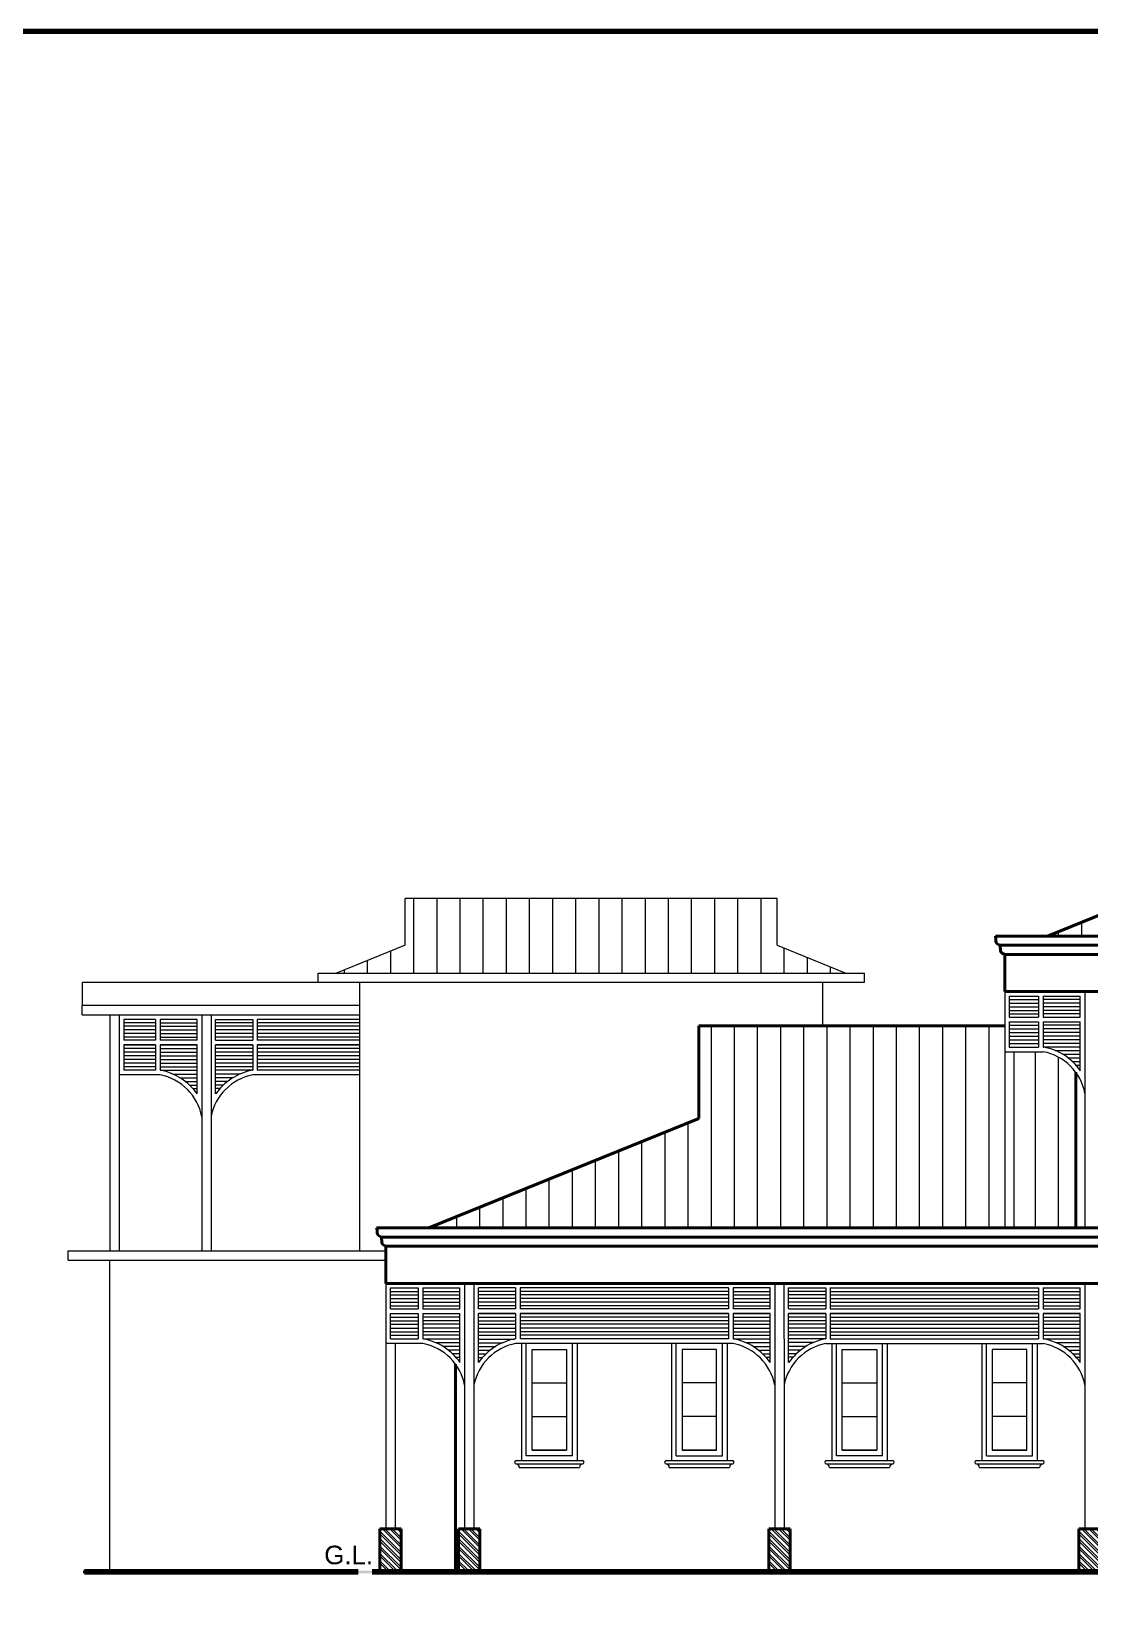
# Model space of a CAD drawing. Header units: inches. Extents: x 1367 to 15762, y 1989 to 8927.
# Drawn here: x 7836.55 to 7847.98, y 2033.35 to 2050.31 of the extents above; entities that cross this region are included whole.
import ezdxf

# ---------------------------------------------------------------- set-up
doc = ezdxf.new("R2010")
doc.units = ezdxf.units.IN
doc.header["$MEASUREMENT"] = 0
for name, color, linetype, lineweight in [('EXIST.', 21, 'Continuous', 20), ('FORM', 2, 'Continuous', 70), ('hatch', 8, 'Continuous', 5), ('proj', 31, 'Continuous', 15), ('text', 6, 'Continuous', 25), ('wall', 1, 'Continuous', 40), ('win', 60, 'Continuous', 9)]:
    doc.layers.add(name, color=color, linetype=linetype, lineweight=lineweight)
doc.styles.get("Standard").update_dxf_attribs({"font": 'arial.ttf', "height": 0.36})

msp = doc.modelspace()

# ---------------------------------------------------------------- hatches: boundary and pattern name
at = {"layer": 'hatch'}
h = msp.add_hatch(dxfattribs=at)
h.set_pattern_fill('ANSI31', color=256, scale=2, angle=45, style=0)
h.set_pattern_definition([(90, (8000.89374, 1923.66628), (-0.25, 6e-17), [])])
h.paths.add_polyline_path([(7865.333, 2040.54), (7862.418, 2041.72), (7862.418, 2042.72), (7850.441, 2042.72), (7850.441, 2041.72), (7847.526, 2040.54)])
h.paths.add_polyline_path([(7843.759, 2039.57), (7843.759, 2038.57), (7840.843, 2037.39), (7847.062, 2037.39), (7847.062, 2039.57)])
h.paths.add_polyline_path([(7872.015, 2037.39), (7869.1, 2038.57), (7869.1, 2039.57), (7865.797, 2039.57), (7865.797, 2039.29), (7865.797, 2037.39)])
h.paths.add_polyline_path([(7865.697, 2039.29), (7865.379, 2039.29, 0.188543), (7865.029, 2039.069), (7865.029, 2037.39), (7865.697, 2037.39)])
h.paths.add_polyline_path([(7847.829, 2039.069, 0.188543), (7847.479, 2039.29), (7847.162, 2039.29), (7847.162, 2037.39), (7847.829, 2037.39)])
h = msp.add_hatch(dxfattribs=at)
h.set_pattern_fill('ANSI31', color=256, scale=2, angle=45, style=0)
h.set_pattern_definition([(90, (8013.43094, 1787.51743), (-0.25, 6e-17), [])])
h.paths.add_polyline_path([(7839.847, 2040.14), (7845.347, 2040.14), (7844.606, 2040.44), (7844.606, 2040.944), (7840.588, 2040.944), (7840.588, 2040.44)])
at = {"layer": 'proj'}
h = msp.add_hatch(dxfattribs=at)
h.set_pattern_fill('ANSI32', color=256, scale=0.15, style=0)
h.set_pattern_definition([(135, (7817.826606, 1992.325075), (0.039774756, 0.039774756), []), (135, (7817.80009, 1992.325075), (0.039774756, 0.039774756), [])])
h.paths.add_polyline_path([(7840.544, 2033.69), (7840.314, 2033.69), (7840.314, 2034.14), (7840.544, 2034.14)])
h = msp.add_hatch(dxfattribs=at)
h.set_pattern_fill('ANSI32', color=256, scale=0.15, style=0)
h.set_pattern_definition([(135, (7818.676606, 1992.325075), (0.039774756, 0.039774756), []), (135, (7818.65009, 1992.325075), (0.039774756, 0.039774756), [])])
h.paths.add_polyline_path([(7841.394, 2033.69), (7841.164, 2033.69), (7841.164, 2034.14), (7841.394, 2034.14)])
h = msp.add_hatch(dxfattribs=at)
h.set_pattern_fill('ANSI32', color=256, scale=0.15, style=0)
h.set_pattern_definition([(135, (7822.026606, 1992.325075), (0.039774756, 0.039774756), []), (135, (7822.00009, 1992.325075), (0.039774756, 0.039774756), [])])
h.paths.add_polyline_path([(7844.744, 2033.69), (7844.514, 2033.69), (7844.514, 2034.14), (7844.744, 2034.14)])
h = msp.add_hatch(dxfattribs=at)
h.set_pattern_fill('ANSI32', color=256, scale=0.15, style=0)
h.set_pattern_definition([(135, (7825.376606, 1992.325075), (0.039774756, 0.039774756), []), (135, (7825.35009, 1992.325075), (0.039774756, 0.039774756), [])])
h.paths.add_polyline_path([(7848.094, 2033.69), (7847.864, 2033.69), (7847.864, 2034.14), (7848.094, 2034.14)])
at = {"layer": 'wall'}
for points in [[(7837.125, 2033.66), (7839.547, 2033.66), (7839.547, 2033.69), (7837.143, 2033.69), (7837.125, 2033.69)], [(7838.225, 2033.66), (7840.646, 2033.66), (7840.646, 2033.69), (7838.243, 2033.69), (7838.225, 2033.69)], [(7856.429, 2033.69), (7840.229, 2033.69), (7840.229, 2033.66), (7856.429, 2033.66)]]:
    msp.add_hatch(color=256, dxfattribs=at).paths.add_polyline_path(points)

# ---------------------------------------------------------------- linework, layer by layer
at = {"layer": 'EXIST.'}
for p, q in [((7844.606, 2040.944), (7840.588, 2040.944)), ((7840.588, 2040.44), (7840.588, 2040.944)), ((7844.606, 2040.44), (7844.606, 2040.944)), ((7840.588, 2040.44), (7839.847, 2040.14)), ((7844.606, 2040.44), (7845.347, 2040.14)), ((7839.647, 2040.14), (7845.547, 2040.14)), ((7839.647, 2040.04), (7839.647, 2040.14)), ((7845.547, 2040.04), (7845.547, 2040.14)), ((7837.097, 2040.04), (7837.097, 2039.79)), ((7837.097, 2040.04), (7839.647, 2040.04)), ((7839.647, 2040.04), (7845.547, 2040.04)), ((7840.097, 2037.14), (7840.097, 2040.04)), ((7845.097, 2039.57), (7845.097, 2040.04)), ((7847.062, 2039.94), (7847.062, 2039.29)), ((7847.062, 2039.94), (7847.062, 2037.39)), ((7847.112, 2039.89), (7847.112, 2039.665)), ((7847.112, 2039.89), (7847.429, 2039.89)), ((7847.429, 2039.89), (7847.429, 2039.665)), ((7847.479, 2039.89), (7847.479, 2039.665)), ((7847.479, 2039.89), (7847.879, 2039.89)), ((7847.879, 2039.665), (7847.879, 2039.89)), ((7847.929, 2039.94), (7847.929, 2037.39)), ((7840.097, 2039.79), (7837.097, 2039.79)), ((7837.097, 2039.69), (7837.097, 2039.79)), ((7837.097, 2039.69), (7840.097, 2039.69)), ((7837.397, 2039.69), (7837.397, 2037.14)), ((7837.497, 2039.69), (7837.497, 2037.14)), ((7837.547, 2039.64), (7837.547, 2039.415)), ((7837.89, 2039.64), (7837.547, 2039.64)), ((7837.89, 2039.64), (7837.89, 2039.415)), ((7837.94, 2039.64), (7837.94, 2039.415)), ((7838.34, 2039.64), (7837.94, 2039.64)), ((7838.34, 2039.415), (7838.34, 2039.64)), ((7838.39, 2039.69), (7838.39, 2037.14)), ((7838.49, 2039.69), (7838.49, 2037.14)), ((7838.54, 2039.64), (7838.94, 2039.64)), ((7838.54, 2039.415), (7838.54, 2039.64)), ((7838.94, 2039.64), (7838.94, 2039.415)), ((7838.99, 2039.64), (7838.99, 2039.415)), ((7840.097, 2039.64), (7838.99, 2039.64)), ((7847.112, 2039.665), (7847.429, 2039.665)), ((7847.112, 2039.615), (7847.112, 2039.34)), ((7847.112, 2039.615), (7847.429, 2039.615)), ((7847.429, 2039.615), (7847.429, 2039.34)), ((7847.479, 2039.665), (7847.879, 2039.665)), ((7847.479, 2039.615), (7847.479, 2039.34)), ((7847.479, 2039.615), (7847.879, 2039.615)), ((7847.879, 2039.085), (7847.879, 2039.615)), ((7837.89, 2039.415), (7837.547, 2039.415)), ((7838.34, 2039.415), (7837.94, 2039.415)), ((7838.54, 2039.415), (7838.94, 2039.415)), ((7840.097, 2039.415), (7838.99, 2039.415)), ((7837.547, 2039.365), (7837.547, 2039.09)), ((7837.547, 2039.365), (7837.89, 2039.365)), ((7837.89, 2039.365), (7837.547, 2039.365)), ((7837.89, 2039.365), (7837.547, 2039.365)), ((7837.89, 2039.365), (7837.89, 2039.09)), ((7837.94, 2039.365), (7838.34, 2039.365)), ((7837.94, 2039.365), (7837.94, 2039.09)), ((7838.34, 2039.365), (7837.94, 2039.365)), ((7838.34, 2039.365), (7837.94, 2039.365)), ((7838.34, 2038.835), (7838.34, 2039.365)), ((7838.94, 2039.365), (7838.54, 2039.365)), ((7838.54, 2038.835), (7838.54, 2039.365)), ((7838.54, 2039.365), (7838.94, 2039.365)), ((7838.54, 2039.365), (7838.94, 2039.365)), ((7838.94, 2039.365), (7838.94, 2039.09)), ((7838.99, 2039.365), (7838.99, 2039.09)), ((7838.99, 2039.365), (7840.097, 2039.365)), ((7840.097, 2039.365), (7838.99, 2039.365)), ((7840.097, 2039.365), (7838.99, 2039.365)), ((7847.062, 2039.29), (7847.479, 2039.29)), ((7847.112, 2039.34), (7847.429, 2039.34)), ((7847.162, 2039.29), (7847.162, 2037.39)), ((7847.479, 2039.34), (7847.484, 2039.34)), ((7837.94, 2039.04), (7837.497, 2039.04)), ((7837.89, 2039.09), (7837.547, 2039.09)), ((7837.945, 2039.09), (7837.94, 2039.09)), ((7838.936, 2039.09), (7838.94, 2039.09)), ((7840.097, 2039.04), (7838.94, 2039.04)), ((7840.097, 2039.09), (7838.99, 2039.09)), ((7836.947, 2037.14), (7840.379, 2037.14)), ((7836.947, 2037.04), (7836.947, 2037.14)), ((7836.947, 2037.04), (7840.379, 2037.04)), ((7837.397, 2033.69), (7837.397, 2037.04)), ((7840.379, 2036.79), (7840.379, 2034.14)), ((7840.429, 2036.74), (7840.729, 2036.74)), ((7840.429, 2036.515), (7840.429, 2036.74)), ((7840.729, 2036.74), (7840.729, 2036.515)), ((7840.779, 2036.74), (7841.179, 2036.74)), ((7840.779, 2036.74), (7840.779, 2036.515)), ((7841.179, 2036.515), (7841.179, 2036.74)), ((7841.229, 2036.79), (7841.229, 2034.14)), ((7841.329, 2036.79), (7841.329, 2034.14)), ((7841.779, 2036.74), (7841.379, 2036.74)), ((7841.379, 2036.515), (7841.379, 2036.74)), ((7841.779, 2036.74), (7841.779, 2036.515)), ((7844.079, 2036.74), (7841.829, 2036.74)), ((7841.829, 2036.74), (7841.829, 2036.515)), ((7844.079, 2036.74), (7844.079, 2036.515)), ((7844.129, 2036.74), (7844.129, 2036.515)), ((7844.529, 2036.74), (7844.129, 2036.74)), ((7844.529, 2036.515), (7844.529, 2036.74)), ((7844.579, 2036.79), (7844.579, 2034.14)), ((7844.679, 2036.19), (7844.679, 2036.79)), ((7844.729, 2036.515), (7844.729, 2036.74)), ((7844.729, 2036.74), (7845.129, 2036.74)), ((7845.129, 2036.74), (7845.129, 2036.515)), ((7845.179, 2036.74), (7847.429, 2036.74)), ((7845.179, 2036.74), (7845.179, 2036.515)), ((7847.429, 2036.74), (7847.429, 2036.515)), ((7847.479, 2036.74), (7847.479, 2036.515)), ((7847.479, 2036.74), (7847.879, 2036.74)), ((7847.879, 2036.515), (7847.879, 2036.74)), ((7847.929, 2036.79), (7847.929, 2034.14)), ((7840.429, 2036.515), (7840.729, 2036.515)), ((7840.779, 2036.515), (7841.179, 2036.515)), ((7841.779, 2036.515), (7841.379, 2036.515)), ((7844.079, 2036.515), (7841.829, 2036.515)), ((7844.529, 2036.515), (7844.129, 2036.515)), ((7844.729, 2036.515), (7845.129, 2036.515)), ((7845.179, 2036.515), (7847.429, 2036.515)), ((7847.479, 2036.515), (7847.879, 2036.515)), ((7840.429, 2036.465), (7840.729, 2036.465)), ((7840.429, 2036.19), (7840.429, 2036.465)), ((7840.729, 2036.465), (7840.729, 2036.19)), ((7840.779, 2036.465), (7841.179, 2036.465)), ((7840.779, 2036.465), (7840.779, 2036.19)), ((7841.179, 2035.935), (7841.179, 2036.465)), ((7841.779, 2036.465), (7841.379, 2036.465)), ((7841.779, 2036.465), (7841.379, 2036.465)), ((7841.379, 2036.465), (7841.779, 2036.465)), ((7841.379, 2035.935), (7841.379, 2036.465)), ((7841.779, 2036.465), (7841.779, 2036.19)), ((7841.829, 2036.465), (7844.079, 2036.465)), ((7841.829, 2036.465), (7841.829, 2036.19)), ((7844.079, 2036.465), (7841.829, 2036.465)), ((7844.079, 2036.465), (7841.829, 2036.465)), ((7844.079, 2036.465), (7844.079, 2036.19)), ((7844.129, 2036.465), (7844.529, 2036.465)), ((7844.129, 2036.465), (7844.129, 2036.19)), ((7844.529, 2036.465), (7844.129, 2036.465)), ((7844.529, 2036.465), (7844.129, 2036.465)), ((7844.529, 2035.935), (7844.529, 2036.465)), ((7844.729, 2036.465), (7845.129, 2036.465)), ((7844.729, 2036.465), (7845.129, 2036.465)), ((7844.729, 2035.935), (7844.729, 2036.465)), ((7845.129, 2036.465), (7844.729, 2036.465)), ((7845.129, 2036.465), (7845.129, 2036.19)), ((7845.179, 2036.465), (7845.179, 2036.19)), ((7845.179, 2036.465), (7847.429, 2036.465)), ((7845.179, 2036.465), (7847.429, 2036.465)), ((7847.429, 2036.465), (7845.179, 2036.465)), ((7847.429, 2036.465), (7847.429, 2036.19)), ((7847.879, 2036.465), (7847.479, 2036.465)), ((7847.479, 2036.465), (7847.479, 2036.19)), ((7847.479, 2036.465), (7847.879, 2036.465)), ((7847.479, 2036.465), (7847.879, 2036.465)), ((7847.879, 2035.935), (7847.879, 2036.465)), ((7840.429, 2036.19), (7840.729, 2036.19)), ((7840.779, 2036.19), (7840.784, 2036.19)), ((7841.779, 2036.19), (7841.775, 2036.19)), ((7844.079, 2036.19), (7841.829, 2036.19)), ((7844.134, 2036.19), (7844.129, 2036.19)), ((7844.679, 2036.19), (7844.679, 2034.14)), ((7845.125, 2036.19), (7845.129, 2036.19)), ((7845.179, 2036.19), (7847.429, 2036.19)), ((7847.479, 2036.19), (7847.484, 2036.19)), ((7840.779, 2036.14), (7840.379, 2036.14)), ((7840.479, 2036.14), (7840.479, 2034.14)), ((7844.129, 2036.14), (7841.779, 2036.14)), ((7845.129, 2036.14), (7847.479, 2036.14)), ((7841.788, 2034.877), (7842.501, 2034.877)), ((7841.788, 2034.84), (7842.501, 2034.84)), ((7841.819, 2034.802), (7842.469, 2034.802)), ((7843.408, 2034.877), (7844.121, 2034.877)), ((7843.408, 2034.84), (7844.121, 2034.84)), ((7843.439, 2034.802), (7844.089, 2034.802)), ((7845.138, 2034.877), (7845.851, 2034.877)), ((7845.138, 2034.84), (7845.851, 2034.84)), ((7845.169, 2034.802), (7845.819, 2034.802)), ((7846.758, 2034.877), (7847.471, 2034.877)), ((7846.758, 2034.84), (7847.471, 2034.84)), ((7846.789, 2034.802), (7847.439, 2034.802))]:
    msp.add_line(p, q, dxfattribs=at)
for centre, radius, start, end in [((7847.371, 2038.732), 0.569, 10.985, 79.015), ((7847.371, 2038.732), 0.619, 34.759, 79.4694), ((7837.832, 2038.482), 0.569, 10.985, 79.015), ((7837.832, 2038.482), 0.619, 34.759, 79.4694), ((7839.049, 2038.482), 0.569, 100.985, 169.015), ((7839.049, 2038.482), 0.619, 100.5306, 145.241), ((7840.671, 2035.582), 0.619, 34.759, 79.4694), ((7841.888, 2035.582), 0.619, 100.5306, 145.241), ((7844.021, 2035.582), 0.619, 34.759, 79.4694), ((7845.238, 2035.582), 0.619, 100.5306, 145.241), ((7847.371, 2035.582), 0.619, 34.759, 79.4694), ((7840.671, 2035.582), 0.569, 10.985, 79.015), ((7841.888, 2035.582), 0.569, 100.985, 169.015), ((7844.021, 2035.582), 0.569, 10.985, 79.015), ((7845.238, 2035.582), 0.569, 100.985, 169.015), ((7847.371, 2035.582), 0.569, 10.985, 79.015), ((7841.788, 2034.859), 0.0188, 90, 270), ((7841.782, 2034.803), 0.0373, 358.9907, 80.6204), ((7842.507, 2034.803), 0.0373, 99.3796, 181.0093), ((7842.501, 2034.859), 0.0188, 270, 90), ((7843.408, 2034.859), 0.0188, 90, 270), ((7843.402, 2034.803), 0.0373, 358.9907, 80.6204), ((7844.127, 2034.803), 0.0373, 99.3796, 181.0093), ((7844.121, 2034.859), 0.0188, 270, 90), ((7845.138, 2034.859), 0.0188, 90, 270), ((7845.132, 2034.803), 0.0373, 358.9907, 80.6204), ((7845.857, 2034.803), 0.0373, 99.3796, 181.0093), ((7845.851, 2034.859), 0.0188, 270, 90), ((7846.758, 2034.859), 0.0188, 90, 270), ((7846.752, 2034.803), 0.0373, 358.9907, 80.6204), ((7847.477, 2034.803), 0.0373, 99.3796, 181.0093), ((7847.471, 2034.859), 0.0188, 270, 90)]:
    msp.add_arc(centre, radius, start, end, dxfattribs=at)
at = {"layer": 'FORM'}
msp.add_lwpolyline([(7797.224, 2050.306), (7797.224, 1988.685), (7890.768, 1988.685), (7890.768, 2050.306)], close=True, dxfattribs=at)
at = {"layer": 'hatch'}
for p, q in [((7847.112, 2039.853), (7847.429, 2039.853)), ((7847.112, 2039.815), (7847.429, 2039.815)), ((7847.112, 2039.776), (7847.429, 2039.776)), ((7847.112, 2039.737), (7847.429, 2039.737)), ((7847.479, 2039.857), (7847.879, 2039.857)), ((7847.479, 2039.819), (7847.879, 2039.819)), ((7847.479, 2039.78), (7847.879, 2039.78)), ((7847.479, 2039.741), (7847.879, 2039.741)), ((7837.89, 2039.603), (7837.547, 2039.603)), ((7837.89, 2039.565), (7837.547, 2039.565)), ((7837.94, 2039.603), (7838.34, 2039.603)), ((7837.94, 2039.565), (7838.34, 2039.565)), ((7838.94, 2039.603), (7838.54, 2039.603)), ((7838.94, 2039.565), (7838.54, 2039.565)), ((7840.097, 2039.603), (7838.99, 2039.603)), ((7840.097, 2039.565), (7838.99, 2039.565)), ((7847.112, 2039.699), (7847.429, 2039.699)), ((7847.112, 2039.576), (7847.429, 2039.576)), ((7847.479, 2039.703), (7847.879, 2039.703)), ((7847.479, 2039.58), (7847.879, 2039.58)), ((7837.89, 2039.526), (7837.547, 2039.526)), ((7837.89, 2039.487), (7837.547, 2039.487)), ((7837.89, 2039.449), (7837.547, 2039.449)), ((7837.94, 2039.526), (7838.34, 2039.526)), ((7837.94, 2039.487), (7838.34, 2039.487)), ((7837.94, 2039.449), (7838.34, 2039.449)), ((7838.94, 2039.526), (7838.54, 2039.526)), ((7838.94, 2039.487), (7838.54, 2039.487)), ((7838.94, 2039.449), (7838.54, 2039.449)), ((7840.097, 2039.526), (7838.99, 2039.526)), ((7840.097, 2039.487), (7838.99, 2039.487)), ((7840.097, 2039.449), (7838.99, 2039.449)), ((7847.112, 2039.537), (7847.429, 2039.537)), ((7847.112, 2039.498), (7847.429, 2039.498)), ((7847.112, 2039.458), (7847.429, 2039.458)), ((7847.112, 2039.418), (7847.429, 2039.418)), ((7847.479, 2039.541), (7847.879, 2039.541)), ((7847.479, 2039.502), (7847.879, 2039.502)), ((7847.479, 2039.462), (7847.879, 2039.462)), ((7847.479, 2039.422), (7847.879, 2039.422)), ((7847.479, 2039.383), (7847.879, 2039.383)), ((7837.89, 2039.326), (7837.547, 2039.326)), ((7837.89, 2039.287), (7837.547, 2039.287)), ((7837.89, 2039.248), (7837.547, 2039.248)), ((7837.94, 2039.326), (7838.34, 2039.326)), ((7837.94, 2039.287), (7838.34, 2039.287)), ((7837.94, 2039.248), (7838.34, 2039.248)), ((7838.94, 2039.326), (7838.54, 2039.326)), ((7838.94, 2039.287), (7838.54, 2039.287)), ((7838.94, 2039.248), (7838.54, 2039.248)), ((7840.097, 2039.326), (7838.99, 2039.326)), ((7840.097, 2039.287), (7838.99, 2039.287)), ((7840.097, 2039.248), (7838.99, 2039.248)), ((7847.112, 2039.379), (7847.429, 2039.379)), ((7847.479, 2039.344), (7847.879, 2039.344)), ((7847.607, 2039.304), (7847.879, 2039.304)), ((7847.688, 2039.263), (7847.879, 2039.263)), ((7847.745, 2039.224), (7847.879, 2039.224)), ((7837.89, 2039.208), (7837.547, 2039.208)), ((7837.89, 2039.168), (7837.547, 2039.168)), ((7837.89, 2039.129), (7837.547, 2039.129)), ((7837.94, 2039.208), (7838.34, 2039.208)), ((7837.94, 2039.168), (7838.34, 2039.168)), ((7837.94, 2039.129), (7838.34, 2039.129)), ((7837.94, 2039.09), (7838.34, 2039.09)), ((7838.077, 2039.05), (7838.34, 2039.05)), ((7838.94, 2039.208), (7838.54, 2039.208)), ((7838.94, 2039.168), (7838.54, 2039.168)), ((7838.94, 2039.129), (7838.54, 2039.129)), ((7838.94, 2039.09), (7838.54, 2039.09)), ((7838.803, 2039.05), (7838.54, 2039.05)), ((7840.097, 2039.208), (7838.99, 2039.208)), ((7840.097, 2039.168), (7838.99, 2039.168)), ((7840.097, 2039.129), (7838.99, 2039.129)), ((7847.792, 2039.185), (7847.879, 2039.185)), ((7847.83, 2039.146), (7847.879, 2039.146)), ((7838.155, 2039.009), (7838.34, 2039.009)), ((7838.212, 2038.97), (7838.34, 2038.97)), ((7838.257, 2038.931), (7838.34, 2038.931)), ((7838.295, 2038.892), (7838.34, 2038.892)), ((7838.725, 2039.009), (7838.54, 2039.009)), ((7838.669, 2038.97), (7838.54, 2038.97)), ((7838.624, 2038.931), (7838.54, 2038.931)), ((7838.586, 2038.892), (7838.54, 2038.892)), ((7840.429, 2036.703), (7840.729, 2036.703)), ((7840.779, 2036.703), (7841.179, 2036.703)), ((7841.779, 2036.703), (7841.379, 2036.703)), ((7844.079, 2036.703), (7841.829, 2036.703)), ((7844.129, 2036.703), (7844.529, 2036.703)), ((7845.129, 2036.703), (7844.729, 2036.703)), ((7845.179, 2036.703), (7847.429, 2036.703)), ((7847.479, 2036.703), (7847.879, 2036.703)), ((7840.429, 2036.665), (7840.729, 2036.665)), ((7840.429, 2036.626), (7840.729, 2036.626)), ((7840.429, 2036.587), (7840.729, 2036.587)), ((7840.429, 2036.549), (7840.729, 2036.549)), ((7840.779, 2036.665), (7841.179, 2036.665)), ((7840.779, 2036.626), (7841.179, 2036.626)), ((7840.779, 2036.587), (7841.179, 2036.587)), ((7840.779, 2036.549), (7841.179, 2036.549)), ((7841.779, 2036.665), (7841.379, 2036.665)), ((7841.779, 2036.626), (7841.379, 2036.626)), ((7841.779, 2036.587), (7841.379, 2036.587)), ((7841.779, 2036.549), (7841.379, 2036.549)), ((7844.079, 2036.665), (7841.829, 2036.665)), ((7844.079, 2036.626), (7841.829, 2036.626)), ((7844.079, 2036.587), (7841.829, 2036.587)), ((7844.079, 2036.549), (7841.829, 2036.549)), ((7844.129, 2036.665), (7844.529, 2036.665)), ((7844.129, 2036.626), (7844.529, 2036.626)), ((7844.129, 2036.587), (7844.529, 2036.587)), ((7844.129, 2036.549), (7844.529, 2036.549)), ((7845.129, 2036.665), (7844.729, 2036.665)), ((7845.129, 2036.626), (7844.729, 2036.626)), ((7845.129, 2036.587), (7844.729, 2036.587)), ((7845.129, 2036.549), (7844.729, 2036.549)), ((7845.179, 2036.665), (7847.429, 2036.665)), ((7845.179, 2036.626), (7847.429, 2036.626)), ((7845.179, 2036.587), (7847.429, 2036.587)), ((7845.179, 2036.549), (7847.429, 2036.549)), ((7847.479, 2036.665), (7847.879, 2036.665)), ((7847.479, 2036.626), (7847.879, 2036.626)), ((7847.479, 2036.587), (7847.879, 2036.587)), ((7847.479, 2036.549), (7847.879, 2036.549)), ((7840.429, 2036.426), (7840.729, 2036.426)), ((7840.429, 2036.387), (7840.729, 2036.387)), ((7840.429, 2036.348), (7840.729, 2036.348)), ((7841.179, 2036.426), (7840.779, 2036.426)), ((7841.179, 2036.387), (7840.779, 2036.387)), ((7841.179, 2036.348), (7840.779, 2036.348)), ((7841.379, 2036.426), (7841.779, 2036.426)), ((7841.379, 2036.387), (7841.779, 2036.387)), ((7841.379, 2036.348), (7841.779, 2036.348)), ((7844.079, 2036.426), (7841.829, 2036.426)), ((7844.079, 2036.387), (7841.829, 2036.387)), ((7844.079, 2036.348), (7841.829, 2036.348)), ((7844.129, 2036.426), (7844.529, 2036.426)), ((7844.129, 2036.387), (7844.529, 2036.387)), ((7844.129, 2036.348), (7844.529, 2036.348)), ((7845.129, 2036.426), (7844.729, 2036.426)), ((7845.129, 2036.387), (7844.729, 2036.387)), ((7845.129, 2036.348), (7844.729, 2036.348)), ((7845.179, 2036.426), (7847.429, 2036.426)), ((7845.179, 2036.387), (7847.429, 2036.387)), ((7845.179, 2036.348), (7847.429, 2036.348)), ((7847.479, 2036.426), (7847.879, 2036.426)), ((7847.479, 2036.387), (7847.879, 2036.387)), ((7847.479, 2036.348), (7847.879, 2036.348)), ((7840.429, 2036.308), (7840.729, 2036.308)), ((7840.429, 2036.268), (7840.729, 2036.268)), ((7840.429, 2036.229), (7840.729, 2036.229)), ((7841.179, 2036.308), (7840.779, 2036.308)), ((7841.179, 2036.268), (7840.779, 2036.268)), ((7841.179, 2036.229), (7840.779, 2036.229)), ((7841.179, 2036.189), (7840.791, 2036.189)), ((7841.379, 2036.308), (7841.779, 2036.308)), ((7841.379, 2036.268), (7841.779, 2036.268)), ((7841.379, 2036.229), (7841.779, 2036.229)), ((7841.379, 2036.189), (7841.768, 2036.189)), ((7844.079, 2036.308), (7841.829, 2036.308)), ((7844.079, 2036.268), (7841.829, 2036.268)), ((7844.079, 2036.229), (7841.829, 2036.229)), ((7844.129, 2036.308), (7844.529, 2036.308)), ((7844.129, 2036.268), (7844.529, 2036.268)), ((7844.129, 2036.229), (7844.529, 2036.229)), ((7844.129, 2036.19), (7844.529, 2036.19)), ((7845.129, 2036.308), (7844.729, 2036.308)), ((7845.129, 2036.268), (7844.729, 2036.268)), ((7845.129, 2036.229), (7844.729, 2036.229)), ((7845.123, 2036.19), (7844.729, 2036.19)), ((7845.179, 2036.308), (7847.429, 2036.308)), ((7845.179, 2036.268), (7847.429, 2036.268)), ((7845.179, 2036.229), (7847.429, 2036.229)), ((7847.479, 2036.308), (7847.879, 2036.308)), ((7847.479, 2036.268), (7847.879, 2036.268)), ((7847.479, 2036.229), (7847.879, 2036.229)), ((7847.486, 2036.19), (7847.879, 2036.19)), ((7841.179, 2036.148), (7840.92, 2036.148)), ((7841.179, 2036.109), (7840.994, 2036.109)), ((7841.179, 2036.069), (7841.052, 2036.069)), ((7841.179, 2036.029), (7841.099, 2036.029)), ((7841.179, 2035.99), (7841.136, 2035.99)), ((7841.379, 2036.148), (7841.639, 2036.148)), ((7841.379, 2036.109), (7841.564, 2036.109)), ((7841.379, 2036.069), (7841.507, 2036.069)), ((7841.379, 2036.029), (7841.46, 2036.029)), ((7841.379, 2035.99), (7841.423, 2035.99)), ((7844.266, 2036.15), (7844.529, 2036.15)), ((7844.344, 2036.109), (7844.529, 2036.109)), ((7844.401, 2036.07), (7844.529, 2036.07)), ((7844.446, 2036.031), (7844.529, 2036.031)), ((7844.484, 2035.992), (7844.529, 2035.992)), ((7844.992, 2036.15), (7844.729, 2036.15)), ((7844.914, 2036.109), (7844.729, 2036.109)), ((7844.858, 2036.07), (7844.729, 2036.07)), ((7844.813, 2036.031), (7844.729, 2036.031)), ((7844.775, 2035.992), (7844.729, 2035.992)), ((7847.616, 2036.15), (7847.879, 2036.15)), ((7847.694, 2036.109), (7847.879, 2036.109)), ((7847.751, 2036.07), (7847.879, 2036.07)), ((7847.796, 2036.031), (7847.879, 2036.031)), ((7847.834, 2035.992), (7847.879, 2035.992)), ((7841.957, 2035.715), (7842.331, 2035.715)), ((7843.951, 2035.715), (7843.577, 2035.715)), ((7845.307, 2035.715), (7845.681, 2035.715)), ((7847.301, 2035.715), (7846.927, 2035.715)), ((7841.957, 2035.353), (7842.331, 2035.353)), ((7843.951, 2035.353), (7843.577, 2035.353)), ((7845.307, 2035.353), (7845.681, 2035.353)), ((7847.301, 2035.353), (7846.927, 2035.353)), ((7841.957, 2034.99), (7842.331, 2034.99)), ((7843.951, 2034.99), (7843.577, 2034.99)), ((7845.307, 2034.99), (7845.681, 2034.99)), ((7847.301, 2034.99), (7846.927, 2034.99))]:
    msp.add_line(p, q, dxfattribs=at)
for points in [[(7841.957, 2036.077), (7842.331, 2036.077), (7842.331, 2034.99), (7841.957, 2034.99)], [(7843.951, 2036.077), (7843.577, 2036.077), (7843.577, 2034.99), (7843.951, 2034.99)], [(7845.307, 2036.077), (7845.681, 2036.077), (7845.681, 2034.99), (7845.307, 2034.99)], [(7847.301, 2036.077), (7846.927, 2036.077), (7846.927, 2034.99), (7847.301, 2034.99)]]:
    msp.add_lwpolyline(points, close=True, dxfattribs=at)
at = {"layer": 'wall'}
for p, q in [((7850.441, 2041.72), (7847.526, 2040.54)), ((7865.897, 2040.54), (7846.962, 2040.54)), ((7865.847, 2040.44), (7847.012, 2040.44)), ((7865.797, 2040.34), (7847.062, 2040.34)), ((7847.062, 2039.94), (7847.062, 2040.34)), ((7847.062, 2039.94), (7865.797, 2039.94)), ((7843.759, 2039.57), (7847.062, 2039.57)), ((7843.759, 2038.57), (7843.759, 2039.57)), ((7847.829, 2039.069), (7847.829, 2037.39)), ((7843.759, 2038.57), (7840.843, 2037.39)), ((7847.829, 2037.39), (7840.279, 2037.39)), ((7854.629, 2037.39), (7840.279, 2037.39)), ((7847.829, 2037.29), (7840.329, 2037.29)), ((7854.629, 2037.29), (7840.329, 2037.29)), ((7847.829, 2037.19), (7840.379, 2037.19)), ((7840.379, 2036.79), (7840.379, 2037.19)), ((7854.629, 2037.19), (7840.379, 2037.19)), ((7840.379, 2036.79), (7847.829, 2036.79)), ((7840.379, 2036.79), (7854.629, 2036.79)), ((7841.129, 2035.919), (7841.129, 2033.69)), ((7840.544, 2034.14), (7840.314, 2034.14)), ((7840.314, 2034.14), (7840.314, 2033.69)), ((7840.544, 2034.14), (7840.544, 2033.69)), ((7841.164, 2034.14), (7841.164, 2033.69)), ((7841.394, 2034.14), (7841.164, 2034.14)), ((7841.394, 2034.14), (7841.394, 2033.69)), ((7844.514, 2034.14), (7844.514, 2033.69)), ((7844.744, 2034.14), (7844.514, 2034.14)), ((7844.744, 2034.14), (7844.744, 2033.69)), ((7847.864, 2034.14), (7847.864, 2033.69)), ((7848.094, 2034.14), (7847.864, 2034.14)), ((7840.079, 2033.69), (7837.125, 2033.69)), ((7837.125, 2033.66), (7837.125, 2033.69)), ((7840.079, 2033.66), (7837.125, 2033.66)), ((7837.143, 2033.69), (7840.079, 2033.69)), ((7837.143, 2033.66), (7840.079, 2033.66)), ((7872.629, 2033.69), (7840.229, 2033.69)), ((7840.229, 2033.69), (7872.629, 2033.69)), ((7872.629, 2033.69), (7840.229, 2033.69)), ((7872.629, 2033.66), (7840.229, 2033.66)), ((7840.229, 2033.66), (7872.629, 2033.66)), ((7841.129, 2033.69), (7844.725, 2033.69))]:
    msp.add_line(p, q, dxfattribs=at)
for points in [[(7847.012, 2040.44), (7846.971, 2040.47), (7846.965, 2040.516), (7846.962, 2040.54)], [(7847.062, 2040.34), (7847.021, 2040.37), (7847.015, 2040.416), (7847.012, 2040.44)], [(7840.329, 2037.29), (7840.289, 2037.32), (7840.283, 2037.366), (7840.279, 2037.39)], [(7840.379, 2037.19), (7840.339, 2037.22), (7840.333, 2037.266), (7840.329, 2037.29)]]:
    msp.add_spline(points, degree=3, dxfattribs=at)
at = {"layer": 'win'}
for p, q in [((7841.844, 2036.14), (7841.844, 2034.877)), ((7841.894, 2034.927), (7841.894, 2036.14)), ((7842.394, 2034.927), (7842.394, 2036.14)), ((7842.444, 2036.14), (7842.444, 2034.877)), ((7843.464, 2036.14), (7843.464, 2034.877)), ((7843.514, 2034.927), (7843.514, 2036.14)), ((7844.014, 2034.927), (7844.014, 2036.14)), ((7844.064, 2036.14), (7844.064, 2034.877)), ((7845.194, 2036.14), (7845.194, 2034.877)), ((7845.244, 2034.927), (7845.244, 2036.14)), ((7845.744, 2034.927), (7845.744, 2036.14)), ((7845.794, 2036.14), (7845.794, 2034.877)), ((7846.814, 2036.14), (7846.814, 2034.877)), ((7846.864, 2034.927), (7846.864, 2036.14)), ((7847.364, 2034.927), (7847.364, 2036.14)), ((7847.414, 2036.14), (7847.414, 2034.877)), ((7842.394, 2034.927), (7841.894, 2034.927)), ((7843.514, 2034.927), (7844.014, 2034.927)), ((7845.744, 2034.927), (7845.244, 2034.927)), ((7846.864, 2034.927), (7847.364, 2034.927))]:
    msp.add_line(p, q, dxfattribs=at)

# ---------------------------------------------------------------- texts
at = {"layer": 'text'}
msp.add_text('G.L.', height=0.2, dxfattribs=at).set_placement((7839.713, 2033.758))

doc.saveas('drawing.dxf')
